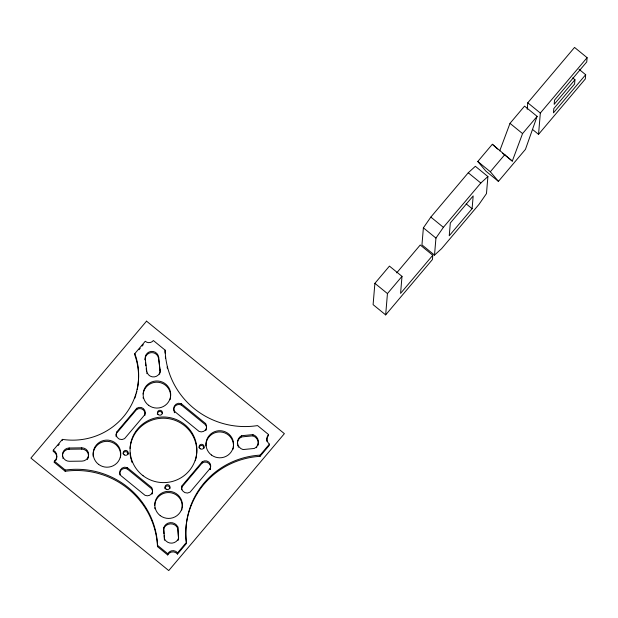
<?xml version="1.0" encoding="UTF-8"?>
<svg xmlns="http://www.w3.org/2000/svg" width="618" height="618" viewBox="0 0 618 618"><rect width="100%" height="100%" fill="white"/><g stroke="black" fill="none" stroke-linecap="round" stroke-linejoin="round"><path stroke-width="0.93" d="M186.165 541.909A79.313 77.907 4.8 0 1 260.024 456.347L269.293 445.369L269.394 444.157A7.045 6.922 4.8 0 1 268.467 434.485L257.567 425.586A79.668 78.254 4.8 0 1 165.137 350.151L153.372 340.541A5.577 5.477 4.8 0 1 145.245 341.275L134.84 353.596A66.157 64.983 4.8 0 1 62.403 439.367L53.295 450.151L53.194 451.372A6.705 6.589 4.8 0 1 56.671 458.301M269.394 444.157L260.132 455.126A79.313 77.907 4.8 0 0 186.458 542.357L186.358 543.57L177.497 554.068A5.848 5.747 4.8 0 0 167.694 554.949L157.49 546.613A80.873 79.444 4.8 0 0 65.184 471.279L54.245 462.349L54.345 461.128A6.705 6.589 4.8 0 0 53.295 450.151M62.302 440.588L62.403 439.367M65.184 471.279L65.292 470.059L54.345 461.128M62.449 456.501A6.759 6.636 4.8 0 1 69.061 449.232L69.17 448.011L81.761 447.849A6.759 6.636 4.8 0 1 88.629 454.4A6.759 6.636 4.8 0 1 81.985 461.128L69.386 461.291A6.759 6.636 4.8 0 1 62.518 454.74A6.759 6.636 4.8 0 1 69.17 448.011M88.274 457.513A6.759 6.636 4.8 0 0 81.661 449.07L81.761 447.849M116.13 436.54A5.369 5.276 4.8 0 1 116.501 433.357L116.609 432.144L136.725 408.32A5.338 5.238 4.8 0 1 144.705 414.825L124.581 438.649A5.369 5.276 4.8 0 1 116.609 432.144M134.84 353.596L134.739 354.809A66.157 64.983 4.8 0 1 137.211 389.634M119.768 474.871A5.369 5.276 4.8 0 1 127.192 468.861L127.293 467.641L151.603 487.478L151.503 488.699A5.338 5.238 4.8 0 1 152.43 492.863M116.501 433.357L136.624 409.533L136.725 408.32M160.085 370.754L158.664 357.243A6.759 6.636 4.8 0 0 151.147 351.426A6.759 6.636 4.8 0 0 145.253 358.803L145.153 360.016A6.759 6.636 4.8 0 1 151.039 352.646A6.759 6.636 4.8 0 1 158.563 358.455L160.085 370.754A6.759 6.636 4.8 0 1 159.985 372.932M158.563 358.455L158.664 357.243M165.137 350.151L165.037 351.364A79.668 78.254 4.8 0 0 165.106 353.117M157.49 546.613L157.59 545.4A80.873 79.444 4.8 0 0 65.292 470.059M163.924 533.782L163.646 527.926A7.601 7.47 4.8 0 1 177.768 526.853L178.571 539.12L177.768 526.853M174.585 412.739L174.693 411.518A5.369 5.276 4.8 0 1 181.29 403.709L205.601 423.546L205.493 424.767A5.338 5.238 4.8 0 1 206.335 429.286M167.694 554.949L167.795 553.728L157.59 545.4M173.689 410.584A5.369 5.276 4.8 0 1 181.19 404.921L181.29 403.709M181.615 489.842A5.369 5.276 4.8 0 1 182.024 486.837L182.125 485.617L202.248 461.793A5.338 5.238 4.8 0 1 210.22 468.305L210.12 469.518M177.497 554.068L177.598 552.847L186.458 542.357M182.024 486.837L202.148 463.013L202.248 461.793M237.397 444.079A7.601 7.47 4.8 0 1 241.522 436.926L241.623 435.705L252.847 434.624A7.655 7.516 4.8 0 1 254.353 448.467L243.052 449.556A7.601 7.47 4.8 0 1 241.623 435.705M258.115 444.605A7.655 7.516 4.8 0 0 252.747 435.845L252.847 434.624M260.024 456.347L260.132 455.126M268.467 434.485L268.366 435.705A7.045 6.922 4.8 0 0 266.953 441.553M432.785 255.249L400.572 293.403L402.001 276.354L389.44 266.103L374.894 283.338L373.102 304.643L385.663 314.894L432.43 259.514L432.785 255.249L420.232 244.998L396.686 272.878M385.663 314.894L387.447 293.581L402.001 276.354M423.384 227.833L421.955 244.875L434.508 255.126L441.607 248.645L479.027 204.342L486.474 193.596L487.911 176.547L475.35 166.296L468.259 172.785L430.839 217.088L423.384 227.833L435.945 238.084L434.508 255.126M472.106 208.691L473.179 195.906L450.313 222.982L449.24 235.767L472.106 208.691L466.196 203.87M527.231 109.286L527.772 102.797L574.547 47.424L587.1 57.667L586.745 61.931L554.524 100.077L554.168 104.342L574.949 79.73L572.739 77.922M532.631 129.533L538.541 134.353L540.333 113.048L587.1 57.667M574.949 79.73L574.593 83.994L553.805 108.606L553.45 112.862L585.671 74.716L579.02 69.286M585.671 74.716L585.308 78.973L538.541 134.353M537.112 116.369L525.447 149.371L498.425 181.368L485.872 171.116L477.784 161.499L492.337 144.272L512.299 161.105L522.558 133.596L537.112 116.369L524.558 106.118L510.005 123.353L499.738 150.854M435.945 238.084L443.4 227.339L480.812 183.028L487.911 176.547M58.053 445.617L59.266 444.18M139.027 349.734L140.247 348.289M142.086 346.111L143.306 344.666M210.22 468.305L190.097 492.129A5.369 5.276 4.8 0 1 182.125 485.617M498.425 181.368L490.344 171.75L504.891 154.515M241.522 436.926L252.747 435.845M69.061 449.232L81.661 449.07M527.772 102.797L540.333 113.048M510.005 123.353L522.558 133.596M502.697 153.264L512.299 161.105M477.784 161.499L490.344 171.75M468.259 172.785L480.812 183.028M430.839 217.088L443.4 227.339M374.894 283.338L387.447 293.581M181.19 404.921L205.493 424.767M174.693 411.518L198.996 431.364A5.338 5.238 4.8 0 0 205.601 423.546M127.192 468.861L151.503 488.699M492.337 144.272L497.722 149.062M145.253 358.803L146.775 371.094A6.759 6.636 4.8 0 0 154.291 376.903A6.759 6.636 4.8 0 0 160.186 369.533M145.5 362.859L145.848 365.694M146.203 368.529L146.551 371.364M163.646 527.926L164.558 539.058A7.655 7.516 4.8 0 0 178.672 537.907M164.079 535.636L164.458 540.271M130.074 448.39A33.403 32.808 4.8 0 1 169.602 418.803A33.403 32.808 4.8 0 1 195.296 460.75M132.152 462.596A33.403 32.808 4.8 0 1 131.279 460.024M131.039 459.151A33.403 32.808 4.8 0 1 130.622 457.382M130.46 456.493A33.403 32.808 4.8 0 1 130.035 452.901M93.187 456.47A13.789 13.55 4.8 0 1 107.478 441.337A13.789 13.55 4.8 0 1 120.363 457.722M170.305 398.587A13.789 13.55 4.8 0 1 170.02 399.668M143.314 398.448A13.789 13.55 4.8 0 1 143.129 397.343M143.137 393.99A13.789 13.55 4.8 0 1 158.556 382.303A13.789 13.55 4.8 0 1 170.491 397.482M233.171 448.328A13.789 13.55 4.8 0 1 232.886 449.41M205.902 445.964A13.789 13.55 4.8 0 1 220.286 431.943A13.789 13.55 4.8 0 1 233.365 447.223M181.978 508.946A13.789 13.55 4.8 0 1 181.692 510.028M154.979 508.807A13.789 13.55 4.8 0 1 154.794 507.702M154.709 505.462A13.789 13.55 4.8 0 1 169.656 492.6A13.789 13.55 4.8 0 1 182.163 507.841M152.345 493.218A5.338 5.238 4.8 0 1 152.02 494.076M174.129 411.959A5.369 5.276 4.8 0 1 173.982 411.627M206.088 429.974A5.338 5.238 4.8 0 1 205.84 430.468M144.929 415.188A5.338 5.238 4.8 0 1 144.813 415.535M136.624 409.533A5.338 5.238 4.8 0 1 145.099 414.292M123.113 453.844A2.495 2.449 4.8 0 1 125.833 451.65A2.495 2.449 4.8 0 1 128.081 454.33M202.148 463.013A5.338 5.238 4.8 0 1 210.568 468.127M210.444 468.668A5.338 5.238 4.8 0 1 210.197 469.356M157.389 414.354A2.495 2.449 4.8 0 1 159.436 411.534A2.495 2.449 4.8 0 1 162.31 413.558M199.035 447.718A2.495 2.449 4.8 0 1 201.754 445.516A2.495 2.449 4.8 0 1 203.994 448.197M88.104 458.038A6.759 6.636 4.8 0 1 87.764 458.788M87.486 459.259A6.759 6.636 4.8 0 1 87.331 459.491M62.92 458.363A6.759 6.636 4.8 0 1 62.727 457.845M159.761 373.728A6.759 6.636 4.8 0 1 159.552 374.238M146.976 373.651A6.759 6.636 4.8 0 1 146.76 372.855M163.546 529.147A7.601 7.47 4.8 0 1 177.667 528.073M178.324 539.784A7.655 7.516 4.8 0 1 178.015 540.418M238.355 447.216A7.601 7.47 4.8 0 1 238.239 447.015M237.768 445.926A7.601 7.47 4.8 0 1 237.636 445.478M258 445.06A7.655 7.516 4.8 0 1 257.691 445.941M256.756 447.563A7.655 7.516 4.8 0 1 256.609 447.749M56.57 458.803A6.705 6.589 4.8 0 1 56.362 459.46M55.929 460.395A6.705 6.589 4.8 0 1 55.751 460.696M54.639 462.009A6.705 6.589 4.8 0 1 54.245 462.349M167.501 368.73A79.668 78.254 4.8 0 1 167.076 367.022M165.547 358.37A79.668 78.254 4.8 0 1 165.361 356.625M136.825 391.356A66.157 64.983 4.8 0 1 136.393 393.071M135.914 394.771A66.157 64.983 4.8 0 1 134.817 398.131M164.952 488.738A2.495 2.449 4.8 0 1 167.323 485.887A2.495 2.449 4.8 0 1 169.896 488.575M167.795 553.728A5.848 5.747 4.8 0 1 177.598 552.847M127.293 467.641A5.369 5.276 4.8 0 0 120.695 475.458L145.006 495.296A5.338 5.238 4.8 0 0 151.603 487.478M146.536 321.151L30.9 458.069L168.745 570.576L284.38 433.658L146.536 321.151M98.633 464.412A13.789 13.55 4.8 0 0 120.657 455.396A13.789 13.55 4.8 0 0 101.646 441.144A13.789 13.55 4.8 0 0 98.633 464.412M148.575 405.277A13.789 13.55 4.8 0 0 170.599 396.269A13.789 13.55 4.8 0 0 151.58 382.009A13.789 13.55 4.8 0 0 148.575 405.277M211.441 455.018A13.789 13.55 4.8 0 0 233.465 446.003A13.789 13.55 4.8 0 0 214.446 431.75A13.789 13.55 4.8 0 0 211.441 455.018M160.24 515.636A13.789 13.55 4.8 0 0 182.264 506.629A13.789 13.55 4.8 0 0 163.252 492.368A13.789 13.55 4.8 0 0 160.24 515.636M143.098 475.744A33.403 32.808 4.8 0 0 196.578 454.238A33.403 32.808 4.8 0 0 150.746 419.429A33.403 32.808 4.8 0 0 143.098 475.744M124.249 454.863A2.495 2.449 4.8 0 0 128.181 453.11A2.495 2.449 4.8 0 0 124.658 450.638A2.495 2.449 4.8 0 0 124.249 454.863M158.509 414.724A2.495 2.449 4.8 0 0 162.434 412.978A2.495 2.449 4.8 0 0 158.919 410.506A2.495 2.449 4.8 0 0 158.509 414.724M200.17 448.73A2.495 2.449 4.8 0 0 204.102 446.984A2.495 2.449 4.8 0 0 200.58 444.512A2.495 2.449 4.8 0 0 200.17 448.73M166.072 489.108A2.495 2.449 4.8 0 0 169.996 487.363A2.495 2.449 4.8 0 0 166.481 484.883A2.495 2.449 4.8 0 0 166.072 489.108"/></g></svg>
